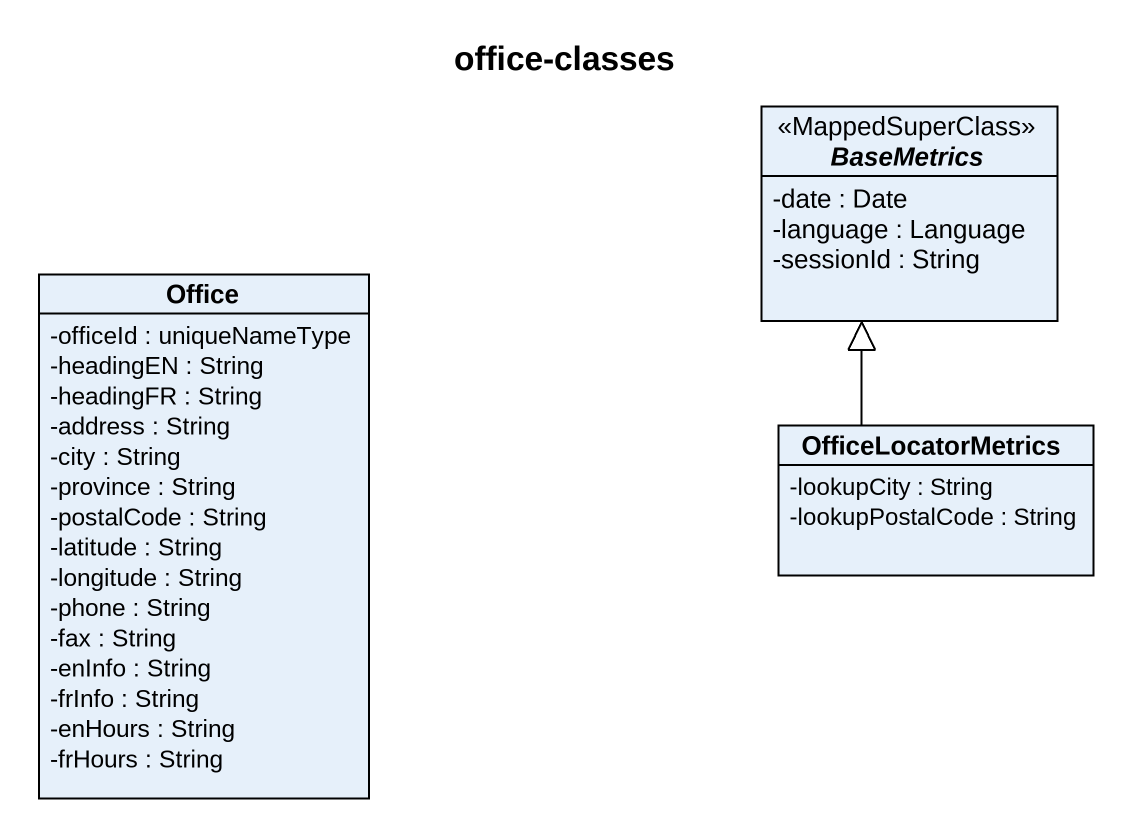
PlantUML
@startuml
title office-classes
hide circle
hide empty members
skinparam classAttributeIconSize 0
abstract class BaseMetrics <<MappedSuperClass>> {
  -date : Date
  -language : Language
  -sessionId : String
}
class Office {
  -officeId : uniqueNameType
  -headingEN : String
  -headingFR : String
  -address : String
  -city : String
  -province : String
  -postalCode : String
  -latitude : String
  -longitude : String
  -phone : String
  -fax : String
  -enInfo : String
  -frInfo : String
  -enHours : String
  -frHours : String
}
class OfficeLocatorMetrics {
  -lookupCity : String
  -lookupPostalCode : String
}
OfficeLocatorMetrics -up-|> BaseMetrics
@enduml
